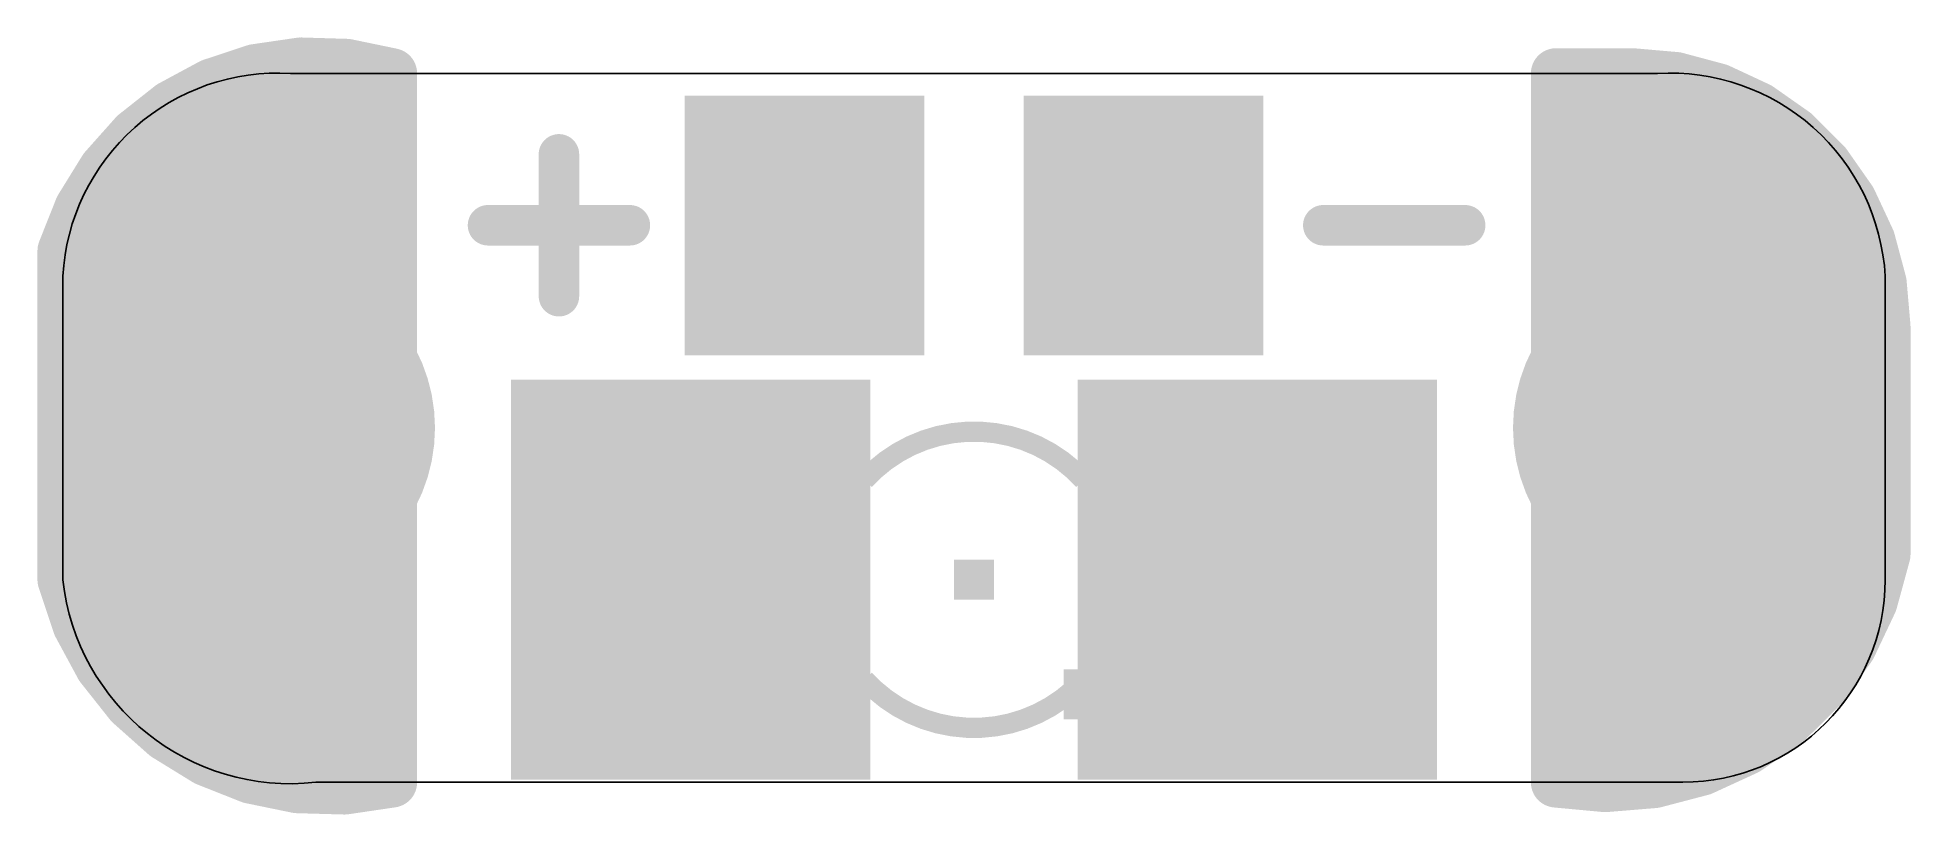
# Model space of a CAD drawing. Extents: x -4.7 to 4.7, y -1.94 to 1.96.
import ezdxf

# ---------------------------------------------------------------- set-up
doc = ezdxf.new("R2010")
doc.units = 0
for name, color, linetype in [('20', 253, 'CONTINUOUS'), ('21', 7, 'CONTINUOUS'), ('29', 253, 'CONTINUOUS')]:
    doc.layers.add(name, color=color, linetype=linetype)

# ---------------------------------------------------------------- blocks, each defined once
blk = doc.blocks.new('RECT')
blk.add_solid([(-0.5, -0.5), (0.5, -0.5), (-0.5, 0.5), (0.5, 0.5)])
blk = doc.blocks.new('ROUNDV')
at = {"const_width": 0.5}
blk.add_lwpolyline([(0, -0.25, 1), (0, 0.25, 1), (0, -0.25)], format="xyb", dxfattribs=at)

msp = doc.modelspace()

# ---------------------------------------------------------------- linework, layer by layer
at = {"layer": '20'}
for p, q in [((-3.429, 1.778), (3.429, 1.778)), ((-4.572, -0.762), (-4.572, 0.762)), ((4.572, 0.762), (4.572, -0.762)), ((3.556, -1.778), (-3.302, -1.778))]:
    msp.add_line(p, q, dxfattribs=at)
for centre, radius, start, end in [((-3.4931, 0.6992), 1.0807, 86.5984, 176.6687), ((3.4925, 0.6985), 1.0814, 3.3665, 93.3665), ((-3.429, -0.635), 1.15, 186.3402, 276.3402), ((3.556, -0.762), 1.016, 270, 0)]:
    msp.add_arc(centre, radius, start, end, dxfattribs=at)
at = {"layer": '21', "const_width": 0.2032}
for points in [[(-2.0825, 1.3724), (-2.0825, 0.6606)], [(-2.4384, 1.0165), (-1.7266, 1.0165)], [(1.7526, 1.0165), (2.4644, 1.0165)]]:
    msp.add_lwpolyline(points, dxfattribs=at)
at = {"layer": '21', "const_width": 0.1016}
for points in [[(-2.0317, 1.3724, 1), (-2.1333, 1.3724)], [(-2.4384, 1.0673, 1), (-2.4384, 0.9657)], [(-1.7266, 0.9657, 1), (-1.7266, 1.0673)], [(1.7526, 1.0673, 1), (1.7526, 0.9657)], [(2.4644, 0.9657, 1), (2.4644, 1.0673)], [(-2.1333, 0.6606, 1), (-2.0317, 0.6606)], [(0.55, -0.262, 0.4424), (-0.55, -0.262)], [(-0.55, -1.262, 0.4424), (0.55, -1.262)]]:
    msp.add_lwpolyline(points, format="xyb", dxfattribs=at)
at = {"layer": '29', "const_width": 0.254}
for points in [[(-3.6071, 1.7984), (-3.8265, 1.7259)], [(-3.6688, 1.778), (-2.921, 1.778)], [(-3.3784, 1.8318), (-3.6071, 1.7984)], [(-3.1473, 1.8249), (-3.3784, 1.8318)], [(-2.921, 1.778), (-3.1473, 1.8249)], [(-2.921, -1.778), (-2.921, 1.778)], [(2.921, -1.778), (2.921, 1.778)], [(2.921, 1.778), (3.302, 1.778)], [(3.302, 1.778), (3.5225, 1.7587)], [(3.5225, 1.7587), (3.7364, 1.7014)], [(-3.8265, 1.7259), (-4.03, 1.6163)], [(3.7364, 1.7014), (3.937, 1.6079)], [(-4.03, 1.6163), (-4.2114, 1.473)], [(3.937, 1.6079), (4.1183, 1.4809)], [(-4.2114, 1.473), (-4.3651, 1.3004)], [(-4.1468, 1.524), (-2.921, 1.524)], [(2.921, 1.524), (4.0568, 1.524)], [(4.1183, 1.4809), (4.2749, 1.3243)], [(-4.3651, 1.3004), (-4.4866, 1.1038)], [(4.2749, 1.3243), (4.4019, 1.143)], [(-4.3839, 1.27), (-2.921, 1.27)], [(2.921, 1.27), (4.3129, 1.27)], [(-4.4866, 1.1038), (-4.572, 0.889)], [(4.4019, 1.143), (4.4954, 0.9424)], [(-4.5215, 1.016), (-2.921, 1.016)], [(2.921, 1.016), (4.4611, 1.016)], [(4.4954, 0.9424), (4.5527, 0.7285)], [(-4.572, 0.889), (-4.572, -0.762)], [(-4.572, 0.762), (-2.921, 0.762)], [(2.921, 0.762), (4.5437, 0.762)], [(4.5527, 0.7285), (4.572, 0.508)], [(-4.572, 0.508), (-2.921, 0.508)], [(2.921, 0.508), (4.572, 0.508)], [(4.572, 0.508), (4.572, -0.635)], [(-4.572, 0.254), (-2.921, 0.254)], [(2.921, 0.254), (4.572, 0.254)], [(-4.572, 0), (-2.921, 0)], [(2.921, 0), (4.572, 0)], [(-4.572, -0.254), (-2.921, -0.254)], [(2.921, -0.254), (4.572, -0.254)], [(-4.572, -0.508), (-2.921, -0.508)], [(2.921, -0.508), (4.572, -0.508)], [(4.572, -0.635), (4.5067, -0.8737)], [(-4.572, -0.762), (-4.4966, -0.9887)], [(-4.572, -0.762), (-2.921, -0.762)], [(2.921, -0.762), (4.5372, -0.762)], [(4.5067, -0.8737), (4.4009, -1.0975)], [(-4.4966, -0.9887), (-4.383, -1.1989)], [(-4.4819, -1.016), (-2.921, -1.016)], [(2.921, -1.016), (4.4394, -1.016)], [(4.4009, -1.0975), (4.2578, -1.2995)], [(-4.383, -1.1989), (-4.2346, -1.3862)], [(-4.3267, -1.27), (-2.921, -1.27)], [(2.921, -1.27), (4.2787, -1.27)], [(4.2578, -1.2995), (4.0819, -1.4736)], [(-4.2346, -1.3862), (-4.0559, -1.5449)], [(-4.0794, -1.524), (-2.921, -1.524)], [(2.921, -1.524), (4.009, -1.524)], [(4.0819, -1.4736), (3.8784, -1.6144)], [(-4.0559, -1.5449), (-3.8524, -1.6701)], [(3.8784, -1.6144), (3.6535, -1.7178)], [(-3.8524, -1.6701), (-3.6303, -1.7581)], [(3.6535, -1.7178), (3.4141, -1.7806)], [(-3.6303, -1.7581), (-3.3962, -1.8062)], [(-3.5334, -1.778), (-2.921, -1.778)], [(-3.3962, -1.8062), (-3.1574, -1.8129)], [(-3.1574, -1.8129), (-2.921, -1.778)], [(3.1674, -1.8009), (2.921, -1.778)], [(2.921, -1.778), (3.4241, -1.778)], [(3.4141, -1.7806), (3.1674, -1.8009)]]:
    msp.add_lwpolyline(points, dxfattribs=at)
at = {"layer": '29', "const_width": 0.127}
for points in [[(-3.6688, 1.8415, 1), (-3.6688, 1.7145)], [(-3.6162, 1.8613, 1), (-3.5979, 1.7356)], [(-3.5871, 1.7381, 1), (-3.627, 1.8587)], [(-3.3765, 1.8952, 1), (-3.3802, 1.7683)], [(-3.3692, 1.7689, 1), (-3.3875, 1.8946)], [(-3.1344, 1.8871, 1), (-3.1602, 1.7627)], [(-3.1492, 1.7614, 1), (-3.1454, 1.8884)], [(-2.8575, 1.778, 1), (-2.9845, 1.778)], [(-2.9339, 1.7158, 1), (-2.9081, 1.8402)], [(-2.921, 1.7145, 1), (-2.921, 1.8415)], [(2.9845, 1.778, 1), (2.8575, 1.778)], [(2.921, 1.8415, 1), (2.921, 1.7145)], [(3.3075, 1.8413, 1), (3.2965, 1.7147)], [(3.302, 1.7145, 1), (3.302, 1.8415)], [(3.539, 1.82, 1), (3.5061, 1.6974)], [(3.517, 1.6954, 1), (3.5281, 1.822)], [(-3.8464, 1.7861, 1), (-3.8066, 1.6656)], [(-3.7964, 1.6699, 1), (-3.8566, 1.7818)], [(3.7632, 1.759, 1), (3.7095, 1.6439)], [(3.7199, 1.6401, 1), (3.7528, 1.7627)], [(-4.0601, 1.6722, 1), (-3.9999, 1.5604)], [(-3.9907, 1.5664, 1), (-4.0694, 1.6661)], [(3.9734, 1.6599, 1), (3.9006, 1.5558)], [(3.9102, 1.5503, 1), (3.9638, 1.6654)], [(-4.164, 1.4308, 1), (-4.2588, 1.5152)], [(-4.1468, 1.5875, 1), (-4.1468, 1.4605)], [(-2.921, 1.4605, 1), (-2.921, 1.5875)], [(2.921, 1.5875, 1), (2.921, 1.4605)], [(4.1632, 1.5258, 1), (4.0734, 1.436)], [(4.0568, 1.4605, 1), (4.0568, 1.5875)], [(-4.2508, 1.5228, 1), (-4.172, 1.4232)], [(4.0819, 1.4289, 1), (4.1548, 1.5329)], [(-4.3111, 1.2671, 1), (-4.4192, 1.3338)], [(4.3269, 1.3608, 1), (4.2229, 1.2879)], [(4.23, 1.2794, 1), (4.3198, 1.3692)], [(-4.3839, 1.3335, 1), (-4.3839, 1.2065)], [(-4.4126, 1.3427, 1), (-4.3177, 1.2582)], [(-2.921, 1.2065, 1), (-2.921, 1.3335)], [(2.921, 1.3335, 1), (2.921, 1.2065)], [(4.3129, 1.2065, 1), (4.3129, 1.3335)], [(-4.4276, 1.0803, 1), (-4.5456, 1.1272)], [(4.4594, 1.1698, 1), (4.3443, 1.1162)], [(4.3498, 1.1066, 1), (4.4539, 1.1794)], [(-4.5215, 1.0795, 1), (-4.5215, 0.9525)], [(-4.5406, 1.1371, 1), (-4.4325, 1.0704)], [(-2.921, 0.9525, 1), (-2.921, 1.0795)], [(2.921, 1.0795, 1), (2.921, 0.9525)], [(4.4611, 0.9525, 1), (4.4611, 1.0795)], [(4.5567, 0.9588, 1), (4.4341, 0.9259)], [(-4.5085, 0.889, 1), (-4.6355, 0.889)], [(-4.631, 0.9125, 1), (-4.513, 0.8655)], [(4.4379, 0.9155, 1), (4.553, 0.9692)], [(-4.572, 0.8255, 1), (-4.572, 0.6985)], [(-2.921, 0.6985, 1), (-2.921, 0.8255)], [(2.921, 0.8255, 1), (2.921, 0.6985)], [(4.616, 0.7341, 1), (4.4894, 0.723)], [(4.5437, 0.6985, 1), (4.5437, 0.8255)], [(4.4914, 0.7121, 1), (4.614, 0.745)], [(-4.572, 0.5715, 1), (-4.572, 0.4445)], [(-2.921, 0.4445, 1), (-2.921, 0.5715)], [(2.921, 0.5715, 1), (2.921, 0.4445)], [(4.6355, 0.508, 1), (4.5085, 0.508)], [(4.5087, 0.5025, 1), (4.6353, 0.5135)], [(4.572, 0.4445, 1), (4.572, 0.5715)], [(-4.572, 0.3175, 1), (-4.572, 0.1905)], [(-2.921, 0.1905, 1), (-2.921, 0.3175)], [(2.921, 0.3175, 1), (2.921, 0.1905)], [(4.572, 0.1905, 1), (4.572, 0.3175)], [(-4.572, 0.0635, 1), (-4.572, -0.0635)], [(-2.921, -0.0635, 1), (-2.921, 0.0635)], [(2.921, 0.0635, 1), (2.921, -0.0635)], [(4.572, -0.0635, 1), (4.572, 0.0635)], [(-4.572, -0.1905, 1), (-4.572, -0.3175)], [(-2.921, -0.3175, 1), (-2.921, -0.1905)], [(2.921, -0.1905, 1), (2.921, -0.3175)], [(4.572, -0.3175, 1), (4.572, -0.1905)], [(-4.572, -0.4445, 1), (-4.572, -0.5715)], [(-2.921, -0.5715, 1), (-2.921, -0.4445)], [(2.921, -0.4445, 1), (2.921, -0.5715)], [(4.572, -0.5715, 1), (4.572, -0.4445)], [(4.6332, -0.6518, 1), (4.5108, -0.6182)], [(-4.5117, -0.742, 1), (-4.6323, -0.782)], [(-4.572, -0.6985, 1), (-4.572, -0.8255)], [(-2.921, -0.8255, 1), (-2.921, -0.6985)], [(2.921, -0.6985, 1), (2.921, -0.8255)], [(4.5085, -0.635, 1), (4.6355, -0.635)], [(4.5372, -0.8255, 1), (4.5372, -0.6985)], [(-4.6355, -0.762, 1), (-4.5085, -0.762)], [(4.5641, -0.9009, 1), (4.4493, -0.8466)], [(4.4454, -0.857, 1), (4.5679, -0.8905)], [(-4.4407, -0.9585, 1), (-4.5525, -1.0189)], [(-4.5569, -1.0088, 1), (-4.4364, -0.9687)], [(-4.4819, -0.9525, 1), (-4.4819, -1.0795)], [(-2.921, -1.0795, 1), (-2.921, -0.9525)], [(2.921, -0.9525, 1), (2.921, -1.0795)], [(4.4394, -1.0795, 1), (4.4394, -0.9525)], [(4.3435, -1.0703, 1), (4.4583, -1.1246)], [(4.4527, -1.1342, 1), (4.3491, -1.0608)], [(-4.3332, -1.1595, 1), (-4.4328, -1.2384)], [(-4.4388, -1.2291, 1), (-4.3271, -1.1687)], [(-4.3267, -1.2065, 1), (-4.3267, -1.3335)], [(-2.921, -1.3335, 1), (-2.921, -1.2065)], [(2.921, -1.2065, 1), (2.921, -1.3335)], [(4.206, -1.2628, 1), (4.3097, -1.3362)], [(4.3025, -1.3446, 1), (4.2132, -1.2543)], [(4.2787, -1.3335, 1), (4.2787, -1.2065)], [(-4.1924, -1.3387, 1), (-4.2768, -1.4337)], [(-4.2844, -1.4256, 1), (-4.1848, -1.3468)], [(-4.0794, -1.4605, 1), (-4.0794, -1.5875)], [(-2.921, -1.5875, 1), (-2.921, -1.4605)], [(2.921, -1.4605, 1), (2.921, -1.5875)], [(4.009, -1.5875, 1), (4.009, -1.4605)], [(4.0372, -1.4284, 1), (4.1266, -1.5187)], [(4.118, -1.5258, 1), (4.0458, -1.4213)], [(-4.0227, -1.4908, 1), (-4.0892, -1.599)], [(-4.0981, -1.5924, 1), (-4.0138, -1.4974)], [(3.8423, -1.5622, 1), (3.9145, -1.6666)], [(3.9049, -1.6721, 1), (3.8519, -1.5567)], [(-3.8291, -1.6111, 1), (-3.8758, -1.7291)], [(-3.8857, -1.7242, 1), (-3.8192, -1.616)], [(3.627, -1.6601, 1), (3.6801, -1.7755)], [(3.6696, -1.7793, 1), (3.6374, -1.6564)], [(-3.6175, -1.6959, 1), (-3.6431, -1.8203)], [(-3.6537, -1.8171, 1), (-3.6069, -1.6991)], [(-3.5334, -1.7145, 1), (-3.5334, -1.8415)], [(-3.3944, -1.7427, 1), (-3.398, -1.8696)], [(-3.409, -1.8684, 1), (-3.3835, -1.744)], [(-3.1667, -1.7501, 1), (-3.1481, -1.8757)], [(-3.1592, -1.8764, 1), (-3.1556, -1.7494)], [(-2.9117, -1.8408, 1), (-2.9303, -1.7152)], [(-2.921, -1.8415, 1), (-2.921, -1.7145)], [(2.9269, -1.7148, 1), (2.9151, -1.8412)], [(2.921, -1.7145, 1), (2.921, -1.8415)], [(3.1622, -1.7376, 1), (3.1726, -1.8642)], [(3.1616, -1.8641, 1), (3.1733, -1.7377)], [(3.398, -1.7192, 1), (3.4302, -1.842)], [(3.4193, -1.8439, 1), (3.4089, -1.7173)], [(3.4241, -1.8415, 1), (3.4241, -1.7145)], [(-2.9845, -1.778, 1), (-2.8575, -1.778)], [(2.8575, -1.778, 1), (2.9845, -1.778)]]:
    msp.add_lwpolyline(points, format="xyb", dxfattribs=at)

# ---------------------------------------------------------------- block references
at = {"layer": '21'}
for p, xscale, yscale in [((0, -0.762), 0.2, 0.2), ((0.525, -1.337), 0.15, 0.25)]:
    msp.add_blockref('RECT', p, dxfattribs=dict(at, xscale=xscale, yscale=yscale))
at = {"layer": '29', "xscale": 1.2032, "yscale": 1.3032, "rotation": 180}
for p in [(-0.85, 1.016), (0.85, 1.016)]:
    msp.add_blockref('RECT', p, dxfattribs=at)
at = {"layer": '29'}
for name, p, xscale, yscale in [('ROUNDV', (-3.556, 0), 1.7032, 1.7032), ('ROUNDV', (3.556, 0), 1.7032, 1.7032), ('RECT', (-1.422, -0.762), 1.8032, 2.0062), ('RECT', (1.422, -0.762), 1.8032, 2.0062)]:
    msp.add_blockref(name, p, dxfattribs=dict(at, xscale=xscale, yscale=yscale))

doc.saveas('drawing.dxf')
